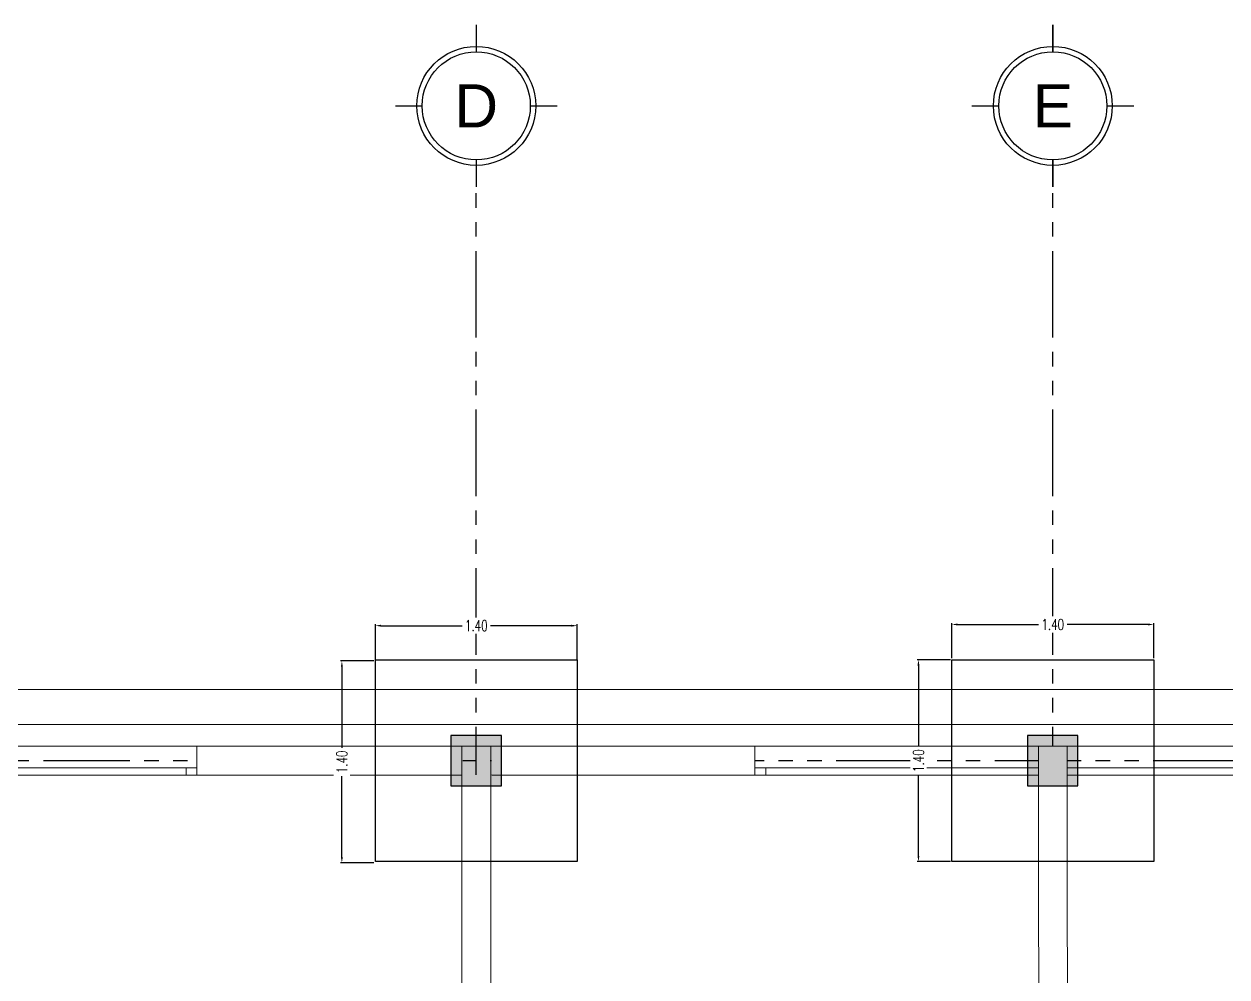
# Model space of a CAD drawing. Header units: metres. Extents: x -6.1 to 26.1, y -10.1 to 14.1.
# Drawn here: x 8.86 to 17.21, y 7.51 to 14.12 of the extents above; entities that cross this region are included whole.
import ezdxf
from ezdxf.enums import TextEntityAlignment as Align

# ---------------------------------------------------------------- set-up
doc = ezdxf.new("R2010")
doc.units = ezdxf.units.M
doc.header["$MEASUREMENT"] = 0
for name, pattern in [('Xref_Arq. PB$0$Wipeout_Contour', [1, 0, -1]), ('Xref_Cimentación$0$Xr-Muroscontencion$0$HIDDEN', [0.375, 0.25, -0.125]), ('Xref_Ejes$0$ACAD_ISO05W100', [33, 24, -3, 0, -3, 0, -3])]:
    doc.linetypes.add(name, pattern=pattern)
for name, color, linetype in [('Xref_Arq. PB$0$Estructura - Forjados', 7, 'Continuous'), ('Xref_Arq. PB$0$Estructura - Muros', 7, 'Continuous'), ('Xref_Arq. PB$0$Ventanas ArchiCAD', 7, 'Continuous'), ('Xref_Cimentación$0$00-ZA', 2, 'Continuous'), ('Xref_Cimentación$0$Cerramiento', 11, 'Continuous'), ('Xref_Cimentación$0$Xref_Pedestales$0$COLUM. PB', 140, 'Continuous'), ('Xref_Ejes$0$00-EJES', 1, 'Xref_Ejes$0$ACAD_ISO05W100'), ('Xref_Ejes$0$Globo Eje', 1, 'Continuous'), ('Xref_Ejes$0$Texto', 7, 'Continuous')]:
    doc.layers.add(name, color=color, linetype=linetype)
for name, color, linetype, lineweight in [('Xref_Arq. PB$0$Estructura - Forjados_Pluma_Nº__1', 7, 'Continuous', 13), ('Xref_Arq. PB$0$Estructura - Muros_Pluma_Nº__1', 7, 'Continuous', 13), ('Xref_Arq. PB$0$Ventanas ArchiCAD_Pluma_Nº__1', 7, 'Continuous', 13), ('Xref_Arq. PB$0$Ventanas ArchiCAD_Pluma_Nº__23', 7, 'Continuous', 18)]:
    doc.layers.add(name, color=color, linetype=linetype, lineweight=lineweight)
doc.layers.add('Xref_Arq. PB$0$Ventanas ArchiCAD_Pluma_Nº__3', color=7, linetype='Continuous', lineweight=18, true_color=0xff6600)
doc.styles.add('Xref_Cimentación$0$Xr-Muroscontencion$0$Romans', font='romans.shx', dxfattribs={"width": 0.7})
doc.styles.add('Xref_Ejes$0$Arial', font='arial.ttf')
doc.dimstyles.new('Xref_Cimentación$0$Xr-Muroscontencion$0$D20', dxfattribs={"dimtxt": 0.05, "dimasz": 0.04, "dimexe": 0.01, "dimexo": 0.01, "dimgap": 0.01, "dimtad": 0, "dimdec": 3, "dimzin": 1, "dimdsep": 46, "dimtxsty": 'Xref_Cimentación$0$Xr-Muroscontencion$0$Romans', "dimcen": 2.5, "dimclrd": 1, "dimclre": 8, "dimclrt": 7, "dimadec": 0, "dimazin": 0, "dimtfac": 1, "dimtdec": 3, "dimtmove": 1, "dimatfit": 1, "dimfxl": 1, "dimtfill": 1, "dimarcsym": 0})

# ---------------------------------------------------------------- blocks, each defined once
blk = doc.blocks.new('*U281')
at = {"layer": 'Xref_Ejes$0$Globo Eje', "ltscale": 0.025, "const_width": 0.00938}
for points in [[(0, 0.5625), (0, 0.375)], [(-0.375, 0), (-0.5625, 0)], [(0.5625, 0), (0.375, 0)], [(0, -0.375), (0, -0.5625)]]:
    blk.add_lwpolyline(points, dxfattribs=at)
at = {"layer": 'Xref_Ejes$0$Globo Eje', "ltscale": 0.025}
for radius in [0.4125, 0.375]:
    blk.add_circle((0, 0), radius, dxfattribs=at)
at = {"layer": 'Xref_Ejes$0$Texto', "color": 7, "ltscale": 0.025, "style": 'Xref_Ejes$0$Arial'}
blk.add_attdef('EJE', text='', height=0.3, dxfattribs=at).set_placement((0, 0), align=Align.MIDDLE_CENTER)
blk = doc.blocks.new('Xref_Ejes')
at = {"layer": 'Xref_Ejes$0$00-EJES', "ltscale": 0.025}
for p, q in [((12, -8.9568), (12, 12.9873)), ((16, -8.9568), (16, 12.9873)), ((24.9967, 9.0084), (-5, 9.0084))]:
    blk.add_line(p, q, dxfattribs=at)
for p, values in [((12, 13.5498), {'EJE': 'D'}), ((16, 13.5498), {'EJE': 'E'})]:
    blk.add_blockref('*U281', p, dxfattribs=at).add_auto_attribs(values)
blk = doc.blocks.new('Xref_Arq. PB$0$Forjado_1', base_point=(9.6104, 18.2739))
at = {"layer": 'Xref_Arq. PB$0$Estructura - Forjados_Pluma_Nº__1', "linetype": 'Continuous', "flags": 128}
blk.add_lwpolyline([(9.6104, 18.2739), (9.6104, 8.6612), (-7.0825, 8.6612), (-7.0825, 18.2739)], close=True, dxfattribs=at)
blk = doc.blocks.new('Xref_Arq. PB$0$Forjado_2', base_point=(-11.0804, 18.5154))
at = {"layer": 'Xref_Arq. PB$0$Estructura - Forjados_Pluma_Nº__1', "linetype": 'Continuous', "flags": 128}
blk.add_lwpolyline([(-11.0804, 18.5154), (10.7361, 18.5154), (10.7514, 7.6041), (-11.0804, 7.6041)], close=True, dxfattribs=at)
blk = doc.blocks.new('Xref_Arq. PB$0$Ventana 17_4')
at = {"layer": 'Xref_Arq. PB$0$Ventanas ArchiCAD_Pluma_Nº__1', "linetype": 'Continuous'}
for p, q in [((-0.9886, -0.05), (-0.9886, 0)), ((0.9886, -0.05), (0.9886, 0))]:
    blk.add_line(p, q, dxfattribs=at)
at = {"layer": 'Xref_Arq. PB$0$Ventanas ArchiCAD_Pluma_Nº__23', "linetype": 'Continuous'}
for p, q in [((-0.9886, 0), (-0.9136, 0)), ((-0.9136, 0), (-0.9136, -0.05)), ((0.9136, -0.05), (0.9136, 0)), ((0.9136, 0), (0.9886, 0)), ((-0.9136, -0.05), (-0.9886, -0.05)), ((0.9886, -0.05), (0.9136, -0.05))]:
    blk.add_line(p, q, dxfattribs=at)
at = {"layer": 'Xref_Arq. PB$0$Ventanas ArchiCAD_Pluma_Nº__3', "linetype": 'Continuous'}
for p, q in [((-0.9886, 0.15), (0.9886, 0.15)), ((-0.9136, 0), (0.9136, 0)), ((-0.9886, -0.05), (0.9886, -0.05)), ((0.9136, -0.05), (-0.9136, -0.05))]:
    blk.add_line(p, q, dxfattribs=at)
blk = doc.blocks.new('Xref_Arq. PB$0$Ventana 17_5')
at = {"layer": 'Xref_Arq. PB$0$Ventanas ArchiCAD_Pluma_Nº__1', "linetype": 'Continuous'}
for p, q in [((-0.9839, -0.05), (-0.9839, 0)), ((0.9839, -0.05), (0.9839, 0))]:
    blk.add_line(p, q, dxfattribs=at)
at = {"layer": 'Xref_Arq. PB$0$Ventanas ArchiCAD_Pluma_Nº__23', "linetype": 'Continuous'}
for p, q in [((-0.9839, 0), (-0.9089, 0)), ((-0.9089, 0), (-0.9089, -0.05)), ((0.9089, -0.05), (0.9089, 0)), ((0.9089, 0), (0.9839, 0)), ((-0.9089, -0.05), (-0.9839, -0.05)), ((0.9839, -0.05), (0.9089, -0.05))]:
    blk.add_line(p, q, dxfattribs=at)
at = {"layer": 'Xref_Arq. PB$0$Ventanas ArchiCAD_Pluma_Nº__3', "linetype": 'Continuous'}
for p, q in [((-0.9839, 0.15), (0.9839, 0.15)), ((-0.9089, 0), (0.9089, 0)), ((-0.9839, -0.05), (0.9839, -0.05)), ((0.9089, -0.05), (-0.9089, -0.05))]:
    blk.add_line(p, q, dxfattribs=at)
blk = doc.blocks.new('Xref_Arq. PB$0$Ventana 17_7')
at = {"layer": 'Xref_Arq. PB$0$Ventanas ArchiCAD_Pluma_Nº__1', "linetype": 'Continuous'}
for p, q in [((-0.6334, -0.05), (-0.6334, 0)), ((0.6334, -0.05), (0.6334, 0))]:
    blk.add_line(p, q, dxfattribs=at)
at = {"layer": 'Xref_Arq. PB$0$Ventanas ArchiCAD_Pluma_Nº__23', "linetype": 'Continuous'}
for p, q in [((-0.6334, 0), (-0.5584, 0)), ((-0.5584, 0), (-0.5584, -0.05)), ((0.5584, -0.05), (0.5584, 0)), ((0.5584, 0), (0.6334, 0)), ((-0.5584, -0.05), (-0.6334, -0.05)), ((0.6334, -0.05), (0.5584, -0.05))]:
    blk.add_line(p, q, dxfattribs=at)
at = {"layer": 'Xref_Arq. PB$0$Ventanas ArchiCAD_Pluma_Nº__3', "linetype": 'Continuous'}
for p, q in [((-0.6334, 0.15), (0.6334, 0.15)), ((-0.5584, 0), (0.5584, 0)), ((-0.6334, -0.05), (0.6334, -0.05)), ((0.5584, -0.05), (-0.5584, -0.05))]:
    blk.add_line(p, q, dxfattribs=at)
blk = doc.blocks.new('Xref_Arq. PB$0$Muro_12', base_point=(-6.6046, 17.9223))
at = {"color": 254, "linetype": 'Xref_Arq. PB$0$Wipeout_Contour', "lineweight": 0, "ltscale": 89.943831}
blk.add_wipeout([(-0.5925, 17.9223), (1.2519, 17.9223), (1.2519, 18.1223), (-0.5925, 18.1223), (-0.5925, 17.9723)], dxfattribs=at).dxf.layer = 'Xref_Arq. PB$0$Estructura - Muros'
at = {"color": 254, "linetype": 'Xref_Arq. PB$0$Wipeout_Contour', "lineweight": 0, "ltscale": 90.749568}
blk.add_wipeout([(3.2783, 18.1223), (1.4519, 18.1223), (1.4519, 17.9223), (3.2783, 17.9223), (3.2783, 17.9723)], dxfattribs=at).dxf.layer = 'Xref_Arq. PB$0$Estructura - Muros'
at = {"color": 254, "linetype": 'Xref_Arq. PB$0$Wipeout_Contour', "lineweight": 0, "ltscale": 112.244376}
blk.add_wipeout([(5.246, 17.9723), (5.246, 17.9223), (5.4437, 17.9223), (5.4437, 17.9723), (5.4437, 18.1223), (5.246, 18.1223)], dxfattribs=at).dxf.layer = 'Xref_Arq. PB$0$Estructura - Muros'
at = {"layer": 'Xref_Arq. PB$0$Estructura - Muros_Pluma_Nº__1', "linetype": 'Continuous'}
for p, q in [((-0.5925, 17.9723), (-0.5925, 18.1223)), ((1.2454, 18.1223), (1.2454, 17.9223)), ((1.4454, 17.9223), (1.4454, 18.1223)), ((3.2783, 17.9723), (3.2783, 18.1223)), ((5.246, 17.9723), (5.246, 18.1223)), ((5.4437, 17.9723), (5.4437, 18.1223)), ((-0.5925, 17.9223), (-0.5925, 17.9723)), ((3.2783, 17.9223), (3.2783, 17.9723)), ((5.246, 17.9223), (5.246, 17.9723)), ((5.4437, 17.9223), (5.4437, 17.9723))]:
    blk.add_line(p, q, dxfattribs=at)
at = {"layer": 'Xref_Arq. PB$0$Estructura - Muros_Pluma_Nº__1', "linetype": 'Continuous', "flags": 128}
for points in [[(3.2783, 18.1223), (-0.5925, 18.1223)], [(5.4437, 18.1223), (5.246, 18.1223)], [(-0.5925, 17.9223), (1.2454, 17.9223)], [(1.4454, 17.9223), (3.2783, 17.9223)]]:
    blk.add_lwpolyline(points, dxfattribs=at)
at = {"layer": 'Xref_Arq. PB$0$Ventanas ArchiCAD', "color": 251, "linetype": 'Continuous', "lineweight": 13, "true_color": 0x6a6a6a, "xscale": -1}
for name, p in [('Xref_Arq. PB$0$Ventana 17_4', (-1.5811, 17.9723)), ('Xref_Arq. PB$0$Ventana 17_5', (4.2622, 17.9723)), ('Xref_Arq. PB$0$Ventana 17_7', (6.0771, 17.9723))]:
    blk.add_blockref(name, p, dxfattribs=at)
blk = doc.blocks.new('Xref_Arq. PB$0$Muro_17', base_point=(5.2451, 17.9223))
at = {"color": 254, "linetype": 'Xref_Arq. PB$0$Wipeout_Contour', "lineweight": 0, "ltscale": 61.343434}
blk.add_wipeout([(5.2451, 17.9223), (5.252, 10.7762), (5.452, 10.7762), (5.4451, 17.9223)], dxfattribs=at).dxf.layer = 'Xref_Arq. PB$0$Estructura - Muros'
at = {"layer": 'Xref_Arq. PB$0$Estructura - Muros_Pluma_Nº__1', "linetype": 'Continuous', "flags": 128}
for points in [[(5.2451, 17.9223), (5.252, 10.7762)], [(5.452, 10.7762), (5.4451, 17.9223)]]:
    blk.add_lwpolyline(points, dxfattribs=at)
blk = doc.blocks.new('Xref_Arq. PB$0$Muro_18', base_point=(1.2519, 17.9223))
at = {"color": 254, "linetype": 'Xref_Arq. PB$0$Wipeout_Contour', "lineweight": 0, "ltscale": 61.650485}
blk.add_wipeout([(1.4519, 17.9223), (1.2519, 17.9223), (1.2519, 12.7788), (1.4519, 12.7789)], dxfattribs=at).dxf.layer = 'Xref_Arq. PB$0$Estructura - Muros'
at = {"color": 254, "linetype": 'Xref_Arq. PB$0$Wipeout_Contour', "lineweight": 0, "ltscale": 47.147943}
blk.add_wipeout([(1.4519, 12.6289), (1.2519, 12.6288), (1.2519, 10.7762), (1.4519, 10.7762)], dxfattribs=at).dxf.layer = 'Xref_Arq. PB$0$Estructura - Muros'
at = {"layer": 'Xref_Arq. PB$0$Estructura - Muros_Pluma_Nº__1', "linetype": 'Continuous', "flags": 128}
for points in [[(1.2454, 17.9223), (1.2454, 15.1619)], [(1.4454, 15.1619), (1.4454, 17.9223)], [(1.2454, 14.9619), (1.2454, 12.7788)], [(1.4454, 12.7789), (1.4454, 14.9619)], [(1.2454, 12.6288), (1.2454, 10.7762)], [(1.4454, 10.7762), (1.4454, 12.6288)]]:
    blk.add_lwpolyline(points, dxfattribs=at)
blk = doc.blocks.new('Xref_Arq. PB')
at = {"layer": 'Xref_Arq. PB$0$Estructura - Forjados', "linetype": 'Continuous'}
for name, p in [('Xref_Arq. PB$0$Forjado_2', (-0.4258, 9.5015)), ('Xref_Arq. PB$0$Forjado_1', (20.265, 9.26))]:
    blk.add_blockref(name, p, dxfattribs=at)
at = {"layer": 'Xref_Arq. PB$0$Estructura - Muros'}
blk.add_blockref('Xref_Arq. PB$0$Muro_12', (4.0501, 8.9084), dxfattribs=at)
for name, p in [('Xref_Arq. PB$0$Muro_18', (11.9066, 8.9084)), ('Xref_Arq. PB$0$Muro_17', (15.8997, 8.9084))]:
    blk.add_blockref(name, p, dxfattribs=at)
blk = doc.blocks.new('*U414')
at = {"ltscale": 0.025, "true_color": 0x636466}
h = blk.add_hatch(color=251, dxfattribs=at)
h.dxf.hatch_style = 1
h.paths.add_polyline_path([(-0.125, -0.075), (0.225, -0.075), (0.225, 0.275), (-0.125, 0.275)])
at = {"color": 251, "linetype": 'ByBlock', "ltscale": 0.025, "true_color": 0x636466}
blk.add_lwpolyline([(-0.125, -0.075), (0.225, -0.075), (0.225, 0.275), (-0.125, 0.275)], close=True, dxfattribs=at)
blk = doc.blocks.new('Xref_Cimentación$0$Xref_Pedestales')
at = {"layer": 'Xref_Cimentación$0$Xref_Pedestales$0$COLUM. PB', "ltscale": 0.025}
for p in [(11.9495, 8.9084), (15.9495, 8.9084)]:
    blk.add_blockref('*U414', p, dxfattribs=at)
blk = doc.blocks.new('*D475')
at = {"layer": 'Xref_Cimentación$0$00-ZA', "color": 8, "linetype": 'Xref_Cimentación$0$Xr-Muroscontencion$0$HIDDEN', "lineweight": -2, "transparency": 16777216}
for p, q in [((11.29, 9.7), (11.0577, 9.7)), ((11.29, 8.3), (11.0577, 8.3))]:
    blk.add_line(p, q, dxfattribs=at)
at = {"layer": 'Xref_Cimentación$0$00-ZA', "color": 1, "lineweight": -2, "transparency": 16777216}
for p, q in [((11.0677, 9.66), (11.0677, 9.0863)), ((11.0677, 8.34), (11.0677, 8.9138))]:
    blk.add_line(p, q, dxfattribs=at)
at = {"layer": 'Xref_Cimentación$0$00-ZA', "color": 1, "transparency": 16777216}
for points in [[(11.0611, 9.66), (11.0744, 9.66), (11.0677, 9.7)], [(11.0611, 8.34), (11.0744, 8.34), (11.0677, 8.3)]]:
    blk.add_solid(points, dxfattribs=at)
at = {"layer": 'Xref_Cimentación$0$00-ZA', "color": 7, "transparency": 16777216, "insert": (11.0677, 9), "char_height": 0.075, "attachment_point": 5, "rotation": 90, "style": 'Xref_Cimentación$0$Xr-Muroscontencion$0$Romans', "bg_fill": 3, "box_fill_scale": 1.25, "bg_fill_color": 256, "bg_fill_true_color": 13158600, "bg_fill_transparency": 0}
blk.add_mtext('1.40', dxfattribs=at)
blk = doc.blocks.new('*D476')
at = {"layer": 'Xref_Cimentación$0$00-ZA', "color": 8, "linetype": 'Xref_Cimentación$0$Xr-Muroscontencion$0$HIDDEN', "lineweight": -2, "transparency": 16777216}
for p, q in [((11.3, 9.71), (11.3, 9.9548)), ((12.7, 9.71), (12.7, 9.9548))]:
    blk.add_line(p, q, dxfattribs=at)
at = {"layer": 'Xref_Cimentación$0$00-ZA', "color": 1, "lineweight": -2, "transparency": 16777216}
for p, q in [((11.34, 9.9448), (11.9138, 9.9448)), ((12.66, 9.9448), (12.0862, 9.9448))]:
    blk.add_line(p, q, dxfattribs=at)
at = {"layer": 'Xref_Cimentación$0$00-ZA', "color": 1, "transparency": 16777216}
for points in [[(11.34, 9.9514), (11.34, 9.9381), (11.3, 9.9448)], [(12.66, 9.9514), (12.66, 9.9381), (12.7, 9.9448)]]:
    blk.add_solid(points, dxfattribs=at)
at = {"layer": 'Xref_Cimentación$0$00-ZA', "color": 7, "transparency": 16777216, "insert": (12, 9.9448), "char_height": 0.075, "attachment_point": 5, "style": 'Xref_Cimentación$0$Xr-Muroscontencion$0$Romans', "bg_fill": 3, "box_fill_scale": 1.25, "bg_fill_color": 256, "bg_fill_true_color": 13158600, "bg_fill_transparency": 0}
blk.add_mtext('1.40', dxfattribs=at)
blk = doc.blocks.new('*D477')
at = {"layer": 'Xref_Cimentación$0$00-ZA', "color": 8, "linetype": 'Xref_Cimentación$0$Xr-Muroscontencion$0$HIDDEN', "lineweight": -2, "transparency": 16777216}
for p, q in [((15.29, 9.7084), (15.0577, 9.7084)), ((15.29, 8.3084), (15.0577, 8.3084))]:
    blk.add_line(p, q, dxfattribs=at)
at = {"layer": 'Xref_Cimentación$0$00-ZA', "color": 1, "lineweight": -2, "transparency": 16777216}
for p, q in [((15.0677, 9.6684), (15.0677, 9.0946)), ((15.0677, 8.3484), (15.0677, 8.9221))]:
    blk.add_line(p, q, dxfattribs=at)
at = {"layer": 'Xref_Cimentación$0$00-ZA', "color": 1, "transparency": 16777216}
for points in [[(15.0611, 9.6684), (15.0744, 9.6684), (15.0677, 9.7084)], [(15.0611, 8.3484), (15.0744, 8.3484), (15.0677, 8.3084)]]:
    blk.add_solid(points, dxfattribs=at)
at = {"layer": 'Xref_Cimentación$0$00-ZA', "color": 7, "transparency": 16777216, "insert": (15.0677, 9.0084), "char_height": 0.075, "attachment_point": 5, "rotation": 90, "style": 'Xref_Cimentación$0$Xr-Muroscontencion$0$Romans', "bg_fill": 3, "box_fill_scale": 1.25, "bg_fill_color": 256, "bg_fill_true_color": 13158600, "bg_fill_transparency": 0}
blk.add_mtext('1.40', dxfattribs=at)
blk = doc.blocks.new('*D478')
at = {"layer": 'Xref_Cimentación$0$00-ZA', "color": 8, "linetype": 'Xref_Cimentación$0$Xr-Muroscontencion$0$HIDDEN', "lineweight": -2, "transparency": 16777216}
for p, q in [((15.3, 9.7184), (15.3, 9.9632)), ((16.7, 9.7184), (16.7, 9.9632))]:
    blk.add_line(p, q, dxfattribs=at)
at = {"layer": 'Xref_Cimentación$0$00-ZA', "color": 1, "lineweight": -2, "transparency": 16777216}
for p, q in [((15.34, 9.9532), (15.9138, 9.9532)), ((16.66, 9.9532), (16.0862, 9.9532))]:
    blk.add_line(p, q, dxfattribs=at)
at = {"layer": 'Xref_Cimentación$0$00-ZA', "color": 1, "transparency": 16777216}
for points in [[(15.34, 9.9598), (15.34, 9.9465), (15.3, 9.9532)], [(16.66, 9.9598), (16.66, 9.9465), (16.7, 9.9532)]]:
    blk.add_solid(points, dxfattribs=at)
at = {"layer": 'Xref_Cimentación$0$00-ZA', "color": 7, "transparency": 16777216, "insert": (16, 9.9532), "char_height": 0.075, "attachment_point": 5, "style": 'Xref_Cimentación$0$Xr-Muroscontencion$0$Romans', "bg_fill": 3, "box_fill_scale": 1.25, "bg_fill_color": 256, "bg_fill_true_color": 13158600, "bg_fill_transparency": 0}
blk.add_mtext('1.40', dxfattribs=at)
blk = doc.blocks.new('Xref_Cimentación')
at = {"layer": 'Xref_Cimentación$0$00-ZA'}
for points in [[(11.3, 9.7084), (12.7, 9.7084), (12.7, 8.3084), (11.3, 8.3084), (11.3, 9.7084)], [(15.3, 9.7084), (16.7, 9.7084), (16.7, 8.3084), (15.3, 8.3084), (15.3, 9.7084)]]:
    blk.add_lwpolyline(points, dxfattribs=at)
at = {"layer": 'Xref_Cimentación$0$Cerramiento'}
blk.add_blockref('Xref_Cimentación$0$Xref_Pedestales', (0, 0), dxfattribs=at)
at = {"layer": 'Xref_Cimentación$0$00-ZA'}
for base, p1, p2, picture, middle in [((11.0677, 8.3), (11.3, 9.7), (11.3, 8.3), '*D475', (11.0677, 9)), ((15.0677, 8.3084), (15.3, 9.7084), (15.3, 8.3084), '*D477', (15.0677, 9.0084))]:
    dim = blk.add_linear_dim(base=base, p1=p1, p2=p2, angle=90, dimstyle='Xref_Cimentación$0$Xr-Muroscontencion$0$D20', override={"dimtxt": 0.075, "dimdec": 2}, dxfattribs=at)
    dim.commit()
    dim.dimension.update_dxf_attribs({"geometry": picture, "text_midpoint": middle})
for base, p1, p2, picture, middle in [((12.7, 9.9448), (11.3, 9.7), (12.7, 9.7), '*D476', (12, 9.9448)), ((16.7, 9.9532), (15.3, 9.7084), (16.7, 9.7084), '*D478', (16, 9.9532))]:
    dim = blk.add_linear_dim(base=base, p1=p1, p2=p2, dimstyle='Xref_Cimentación$0$Xr-Muroscontencion$0$D20', override={"dimtxt": 0.075, "dimdec": 2}, dxfattribs=at)
    dim.commit()
    dim.dimension.update_dxf_attribs({"geometry": picture, "text_midpoint": middle})

msp = doc.modelspace()

# ---------------------------------------------------------------- block references
msp.add_blockref('Xref_Ejes', (0, 0))

# ---------------------------------------------------------------- next in the draw order: block references
msp.add_blockref('Xref_Arq. PB', (0, 0))

# ---------------------------------------------------------------- next in the draw order: block references
msp.add_blockref('Xref_Cimentación', (0, 0))

doc.saveas('drawing.dxf')
